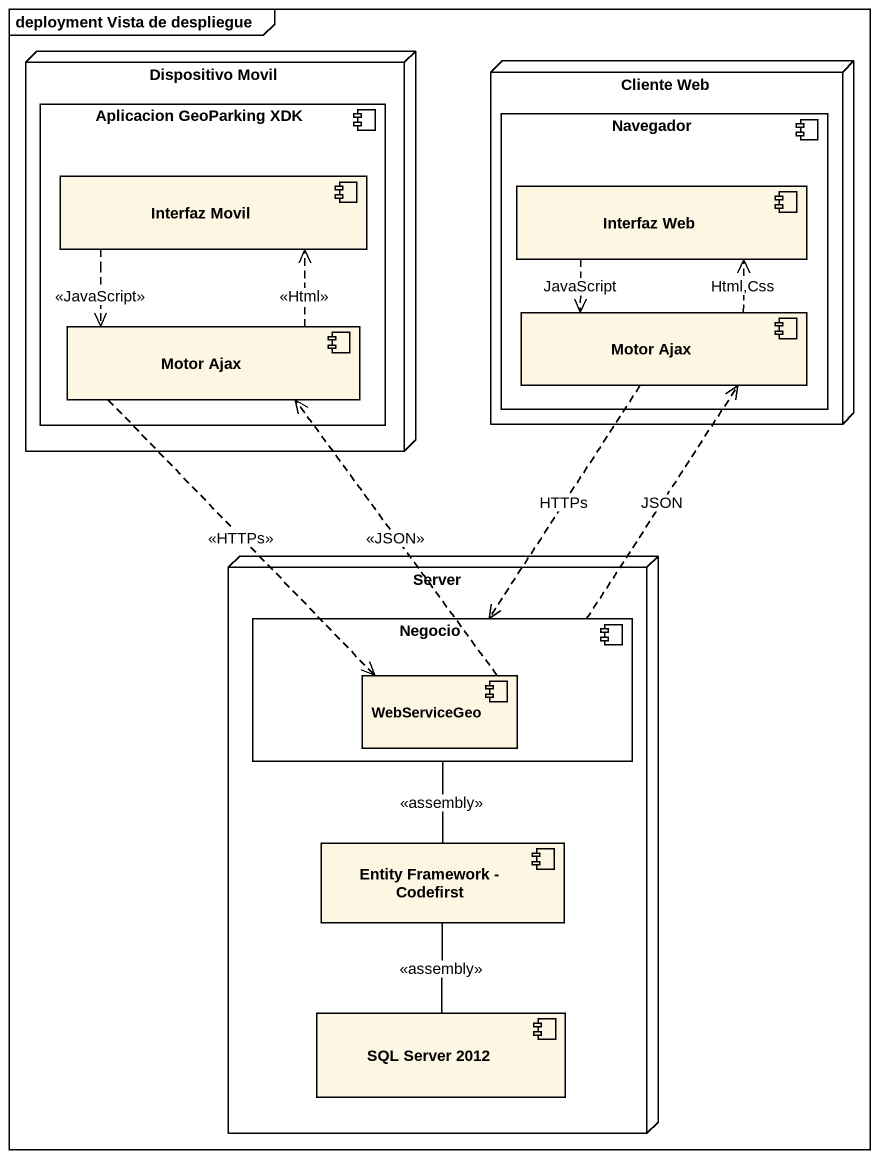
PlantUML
@startuml
mainframe deployment Vista de despliegue
node "Dispositivo Movil" as Dispositivo_Movil {
  component "Aplicacion GeoParking XDK" as Aplicacion_GeoParking_XDK {
    component "Interfaz Movil" as Interfaz_Movil
    component "Motor Ajax" as Motor_Ajax
  }
}
node "Cliente Web" as Cliente_Web {
  component Navegador {
    component "Interfaz Web" as Interfaz_Web
    component "Motor Ajax" as Motor_Ajax_2
  }
}
node Server {
  component Negocio {
    component WebServiceGeo
  }
  component "Entity Framework - Codefirst" as Entity_Framework_Codefirst
  component "SQL Server 2012" as SQL_Server_2012
}
Interfaz_Movil ..> Motor_Ajax : <<JavaScript>>
Interfaz_Web ..> Motor_Ajax_2 : JavaScript
Motor_Ajax .up.> Interfaz_Movil : <<Html>>
Motor_Ajax ..> WebServiceGeo : <<HTTPs>>
Motor_Ajax_2 .up.> Interfaz_Web : Html,Css
Motor_Ajax_2 ..> Negocio : HTTPs
Negocio .up.> Motor_Ajax_2 : JSON
Negocio -- Entity_Framework_Codefirst : <<assembly>>
WebServiceGeo .up.> Motor_Ajax : <<JSON>>
Entity_Framework_Codefirst -- SQL_Server_2012 : <<assembly>>
@enduml
